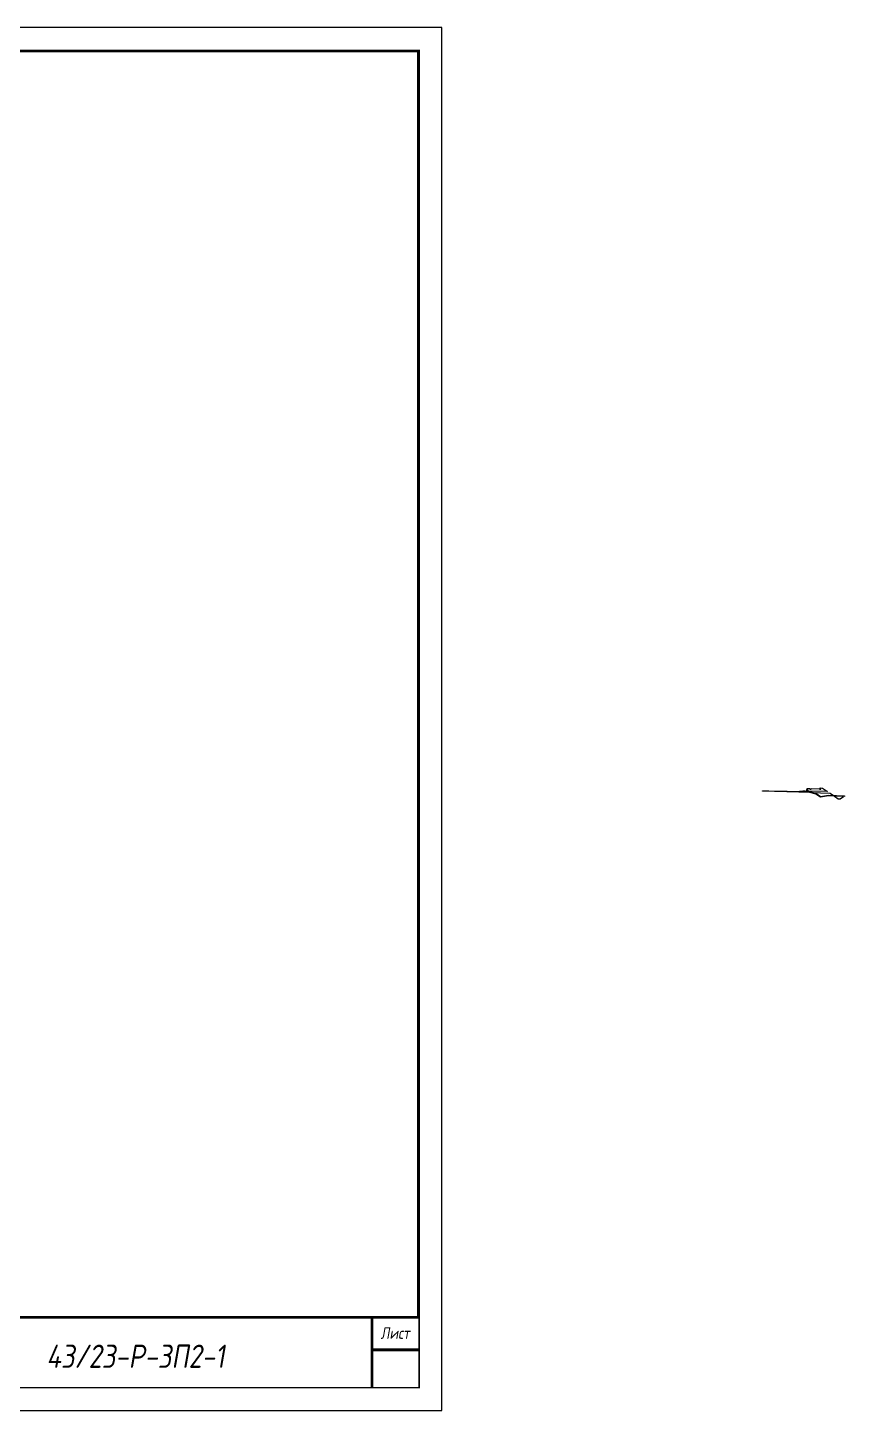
# Model space of a CAD drawing. Extents: x -717 to 1451, y -133302 to 233.
# Drawn here: x 300.9 to 476.5, y -133302.4 to -133005.4 of the extents above; entities that cross this region are included whole.
import ezdxf
from ezdxf.enums import TextEntityAlignment as Align

# ---------------------------------------------------------------- set-up
doc = ezdxf.new("R2010")
doc.units = 0
doc.layers.add('Зарамочное оформление', color=7, linetype='Continuous')
doc.layers.add('Объём_2650', color=7, linetype='Continuous')
for name, color, linetype, true_color in [('Объём_2563', 7, 'Continuous', 0xff8000), ('Объём_2570', 7, 'Continuous', 0x80ff00), ('Объём_2600', 7, 'Continuous', 0x808000)]:
    doc.layers.add(name, color=color, linetype=linetype, true_color=true_color)
doc.styles.add('М', font='romand.shx', dxfattribs={"width": 0.8, "oblique": 10, "height": 2.5})

msp = doc.modelspace()

# ---------------------------------------------------------------- linework, layer by layer
at = {"flags": 128}
msp.add_lwpolyline([(-30.054, -133302.421), (389.946, -133302.421), (389.946, -133005.421), (-30.054, -133005.421)], close=True, dxfattribs=at)
at = {"const_width": 0.6, "flags": 128}
msp.add_lwpolyline([(-10.054, -133297.421), (384.946, -133297.421), (384.946, -133010.421), (-10.054, -133010.421)], close=True, dxfattribs=at)
at = {"color": 2}
msp.add_lwpolyline([(474.353, -133170.493), (475.18, -133171.044), (475.58, -133171.044), (476.268, -133170.585), (474.353, -133170.493)], dxfattribs=at)
at = {"layer": 'Объём_2563', "color": 250, "flags": 128}
msp.add_lwpolyline([(468.779, -133169.417), (468.596, -133169.234), (468.296, -133169.228), (468.296, -133169.198), (468.575, -133169.198), (468.575, -133168.998), (468.475, -133168.998), (468.476, -133168.835), (469.04, -133168.86), (469.04, -133168.985), (469.32, -133168.985), (469.32, -133168.877), (471.119, -133168.913), (471.119, -133169.026), (471.399, -133169.026), (471.399, -133168.826), (471.299, -133168.826), (471.299, -133168.726), (471.796, -133168.788), (472.863, -133169.499), (468.779, -133169.417), (468.779, -133169.417)], dxfattribs=at)
at = {"layer": 'Объём_2570', "flags": 128}
msp.add_lwpolyline([(476.478, -133170.595), (473.082, -133170.432), (471.381, -133170.686), (470.332, -133170.034), (468.68, -133169.575), (468.512, -133169.588), (468.512, -133169.438), (468.68, -133169.425), (470.332, -133169.884), (471.381, -133170.536), (473.082, -133170.282), (476.478, -133170.445), (476.478, -133170.595), (476.478, -133170.595)], dxfattribs=at)
at = {"layer": 'Объём_2600', "color": 5, "flags": 128}
msp.add_lwpolyline([(473.082, -133170.432), (471.381, -133170.686), (470.332, -133170.034), (469.238, -133169.73), (473.397, -133169.855), (474.353, -133170.493), (473.082, -133170.432), (473.082, -133170.432)], dxfattribs=at)
at = {"layer": 'Объём_2650', "color": 6, "flags": 128}
msp.add_lwpolyline([(468.512, -133169.588), (468.68, -133169.575), (469.238, -133169.73), (458.866, -133169.419), (458.866, -133169.381), (460.215, -133169.351), (464.15, -133169.451), (465.648, -133169.48), (466.84, -133169.393), (467.534, -133169.336), (468.077, -133169.367), (468.408, -133169.392), (468.512, -133169.438), (468.512, -133169.588), (468.512, -133169.588)], dxfattribs=at)

# ---------------------------------------------------------------- texts
at = {"linetype": 'Continuous', "style": 'М', "oblique": 10, "width": 0.8}
msp.add_text('435', height=2.5, dxfattribs=at).set_placement((380.312, -133293.509), align=Align.MIDDLE)

# ---------------------------------------------------------------- next in the draw order: wipeouts: each hides what was drawn before it
at = {"linetype": 'Continuous'}
msp.add_wipeout([(199.946, -133282.421), (384.946, -133282.421), (384.946, -133297.421), (199.946, -133297.421)], dxfattribs=at).dxf.layer = 'Зарамочное оформление'

# ---------------------------------------------------------------- next in the draw order: linework, layer by layer
at = {"layer": 'Зарамочное оформление', "linetype": 'Continuous', "lineweight": -3, "const_width": 0.6, "flags": 128}
for points in [[(199.946, -133297.421), (199.946, -133282.421), (384.946, -133282.421)], [(374.946, -133282.421), (374.946, -133297.421)], [(374.946, -133289.421), (384.946, -133289.421)]]:
    msp.add_lwpolyline(points, dxfattribs=at)

# ---------------------------------------------------------------- next in the draw order: texts
at = {"linetype": 'Continuous', "insert": (324.131, -133290.803), "char_height": 5, "width": 110, "attachment_point": 5, "style": 'М'}
msp.add_mtext('43/23-Р-ЗП2-1', dxfattribs=at)
at = {"layer": 'Зарамочное оформление', "linetype": 'Continuous', "style": 'М', "oblique": 10, "width": 0.8}
msp.add_text('Лист', height=2.5, dxfattribs=at).set_placement((379.946, -133285.828), align=Align.MIDDLE_CENTER)

doc.saveas('drawing.dxf')
